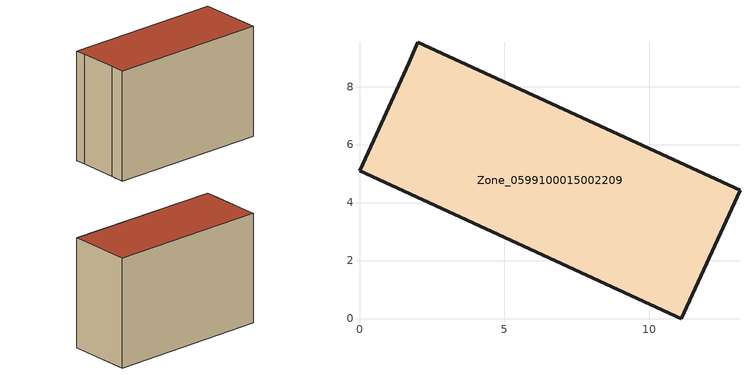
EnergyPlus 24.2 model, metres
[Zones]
Zone_0599100015002209
 floor ground (C_G): 11.11,0 0,5.1 0.5,6.15 1.7,8.8 2,9.52 13.13,4.42 z0.92
 wall outside (C_F): 13.13,4.42 2,9.52 1.7,8.8 0.5,6.15 0,5.1 11.11,0 13.13,4.42 z0.92:9.28
 roof outside (C_R): 0,5.1 11.11,0 13.13,4.42 2,9.52 1.7,8.8 0.5,6.15 z9.28
[BUILDING]
Pand.0599100015002209: North Axis=0; Terrain=City; Loads Convergence Tolerance Value=0.04; Temperature Convergence Tolerance Value=0.4; Solar Distribution=FullExterior; Maximum Number of Warmup Days=25; Minimum Number of Warmup Days=1
[Site:Location]
Rotterdam.The.Hague.AP_ZH_NLD Design_Conditions: Latitude=51.96; Longitude=4.45; Time Zone=1; Elevation=-4.5
[SITE:GROUNDTEMPERATURE:BUILDINGSURFACE]
18, 18, 18, 18, 18, 18, 18, 18, 18, 18, 18, 18
[MATERIAL] Thermal Absorptance=0.9; Solar Absorptance=0.7; Visible Absorptance=0.7
Name | Roughness | Thickness | Conductivity | Density | Specific Heat
G.TI.1965-1974 | MediumSmooth | 0.15 | 0.882353 | 540 | 1210
F.TI.1965-1974 | Rough | 0.3 | 0.697674 | 1920 | 840
R.TI.1965-1974 | MediumRough | 0.2 | 0.232558 | 1500 | 1000
[CONSTRUCTION]
C_G: G.TI.1965-1974
C_F: F.TI.1965-1974
C_R: R.TI.1965-1974
[ZONE]
Zone_0599100015002209: Type=1; Multiplier=1; Ceiling Height=Autocalculate; Volume=Autocalculate; Floor Area=autocalculate; Part of Total Floor Area=Yes
[ZONEINFILTRATION:DESIGNFLOWRATE]
Infil_Zone_0599100015002209: Zone or ZoneList or Space or SpaceList=Zone_0599100015002209; Schedule=AlwaysOn; Design Flow Rate Calculation Method=Flow/Area; Flow Rate per Floor Area=0.003; Constant Term Coefficient=1; Temperature Term Coefficient=0; Velocity Term Coefficient=0; Velocity Squared Term Coefficient=0
[HVACTEMPLATE:ZONE:IDEALLOADSAIRSYSTEM]
Zone_0599100015002209: Maximum Heating Supply Air Temperature=50; Minimum Cooling Supply Air Temperature=13; Maximum Heating Supply Air Humidity Ratio=0.0156; Minimum Cooling Supply Air Humidity Ratio=0.0077; Heating Limit=NoLimit; Cooling Limit=NoLimit; Dehumidification Control Type=ConstantSensibleHeatRatio; Cooling Sensible Heat Ratio=0.7; Dehumidification Setpoint=60; Humidification Control Type=None; Humidification Setpoint=30; Outdoor Air Method=None; Outdoor Air Flow Rate per Person=0.00944; Outdoor Air Flow Rate per Zone Floor Area=0; Outdoor Air Flow Rate per Zone=0; Demand Controlled Ventilation Type=None; Outdoor Air Economizer Type=NoEconomizer; Heat Recovery Type=None; Sensible Heat Recovery Effectiveness=0.7; Latent Heat Recovery Effectiveness=0.65
[ZONECONTROL:THERMOSTAT]
ThermostatControl_Zone_0599100015002209: Zone or ZoneList=Zone_0599100015002209; Control Type Schedule=DualSetpointControlType; Control 1=Thermostat_Zone_0599100015002209; Temperature Difference Between Cutout And Setpoint=0
[THERMOSTATSETPOINT:DUALSETPOINT]
Thermostat_Zone_0599100015002209: Heating Setpoint Temperature Schedule=HeatingSetpoint_Zone_0599100015002209; Cooling Setpoint Temperature Schedule=CoolingSetpoint_Zone_0599100015002209
[SCHEDULE:COMPACT]
HeatingSetpoint_Zone_0599100015002209: Through: 12/31, For: AllDays, Until: 24:00, 21
CoolingSetpoint_Zone_0599100015002209: Through: 12/31, For: AllDays, Until: 24:00, 24
DualSetpointControlType: Through: 12/31, For: AllDays, Until: 24:00, 4
AlwaysOn: Through: 12/31, For: AllDays, Until: 24:00, 1
